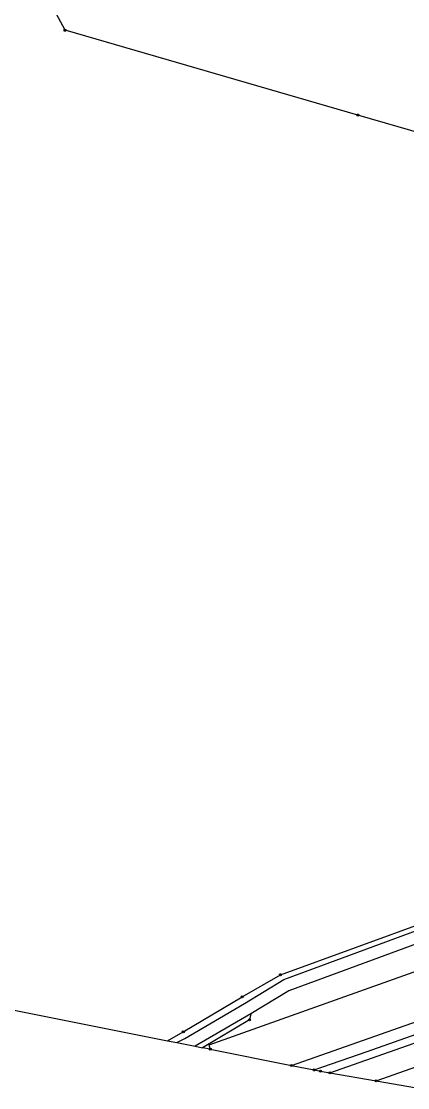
# Model space of a CAD drawing. Extents: x -784124 to -780570, y -980818 to -976926.
# Drawn here: x -782748 to -782557, y -980792 to -980265 of the extents above; entities that cross this region are included whole.
import ezdxf

# ---------------------------------------------------------------- set-up
doc = ezdxf.new("R2010")
doc.units = 0
doc.header["$LTSCALE"] = 3.138375
doc.header["$MEASUREMENT"] = 0
doc.linetypes.add('0_205_2', pattern=[0])
for name, color, linetype in [('105', 1, 'CONTINUOUS'), ('20500', 1, 'CONTINUOUS'), ('20502', 1, 'CONTINUOUS'), ('21800', 1, 'CONTINUOUS'), ('21900', 1, 'CONTINUOUS')]:
    doc.layers.add(name, color=color, linetype=linetype)

# ---------------------------------------------------------------- blocks, each defined once
blk = doc.blocks.new('1_05$19')
at = {"layer": '105', "color": 3, "linetype": 'Continuous'}
for radius in [0.5, 0.0303]:
    blk.add_circle((0, 0), radius, dxfattribs=at)

msp = doc.modelspace()

# ---------------------------------------------------------------- linework, layer by layer
at = {"layer": '20500', "color": 3, "linetype": 'Continuous'}
msp.add_line((-782654.61, -980772.62), (-782658.46, -980771.85), dxfattribs=at)
msp.add_lwpolyline([(-782675.68, -980768.42), (-782671.12, -980769.33), (-782662.04, -980771.14), (-782658.46, -980771.85)], dxfattribs=at)
at = {"layer": '20502', "color": 3, "linetype": '0_205_2'}
for p, q in [((-782923.56, -980719.03), (-782675.68, -980768.42)), ((-782654.61, -980772.62), (-782614.6, -980780.59)), ((-782614.6, -980780.59), (-782603.38, -980782.83)), ((-782595.62, -980784.25), (-782572.79, -980788.16)), ((-782572.79, -980788.16), (-782552.94, -980791.57))]:
    msp.add_line(p, q, dxfattribs=at)
msp.add_lwpolyline([(-782603.38, -980782.83), (-782600.26, -980783.45), (-782595.62, -980784.25)], dxfattribs=at)
at = {"layer": '21800', "color": 255, "linetype": 'Continuous'}
for p, q in [((-782618.27, -980738.13), (-782544.15, -980710.8)), ((-782637.75, -980749.97), (-782618.27, -980738.13)), ((-782667.24, -980767.22), (-782637.75, -980749.97)), ((-782634.61, -980755.19), (-782662.04, -980771.14)), ((-782671.12, -980769.33), (-782667.24, -980767.22))]:
    msp.add_line(p, q, dxfattribs=at)
at = {"layer": '21900', "color": 3, "linetype": 'Continuous'}
for points in [[(-782235.98, -980411.55), (-782408.96, -980361.49), (-782581.78, -980311.47), (-782726.27, -980269.65), (-782797.54, -980137.66), (-782868.81, -980005.65), (-782920.88, -979909.21)], [(-782675.68, -980768.42), (-782667.91, -980763.98), (-782638.9, -980746.78), (-782620, -980735.8), (-782546.01, -980708.85), (-782522.2, -980696.43), (-782509.55, -980687.54), (-782499.01, -980679.05), (-782492.94, -980672.14), (-782484.04, -980661.23), (-782467.58, -980638.42), (-782457.82, -980629.01), (-782447.33, -980620.62), (-782423.31, -980605.41), (-782390.32, -980587.23), (-782367.41, -980577.3), (-782342.17, -980567.68), (-782306.48, -980560.28), (-782291.59, -980554.11), (-782284.45, -980548.42), (-782279.4, -980540.69), (-782272.69, -980525.38), (-782262.97, -980498.74), (-782235.98, -980411.55)], [(-782323.53, -980675.49), (-782329.9, -980657.46), (-782338.62, -980632.17), (-782378.99, -980644.78), (-782439.28, -980663.67), (-782432.63, -980686.86), (-782431.51, -980690.77), (-782530.66, -980726.15), (-782655.3, -980770.65), (-782654.61, -980772.62)], [(-782614.6, -980780.59), (-782579.11, -980768.18), (-782502.83, -980741.31), (-782402.31, -980706.03), (-782360.87, -980691.45)], [(-782603.38, -980782.83), (-782577.16, -980773.65), (-782501.85, -980747.14), (-782400.82, -980711.64), (-782340.45, -980690.42), (-782338.2, -980690.37), (-782336.32, -980691.32), (-782335.09, -980692.7), (-782333.1, -980698.37)], [(-782595.62, -980784.25), (-782548.4, -980767.63), (-782444.33, -980731.02), (-782337.12, -980693.36), (-782334.87, -980699.58)], [(-782572.79, -980788.16), (-782544.32, -980778.15), (-782440.11, -980741.5), (-782349.56, -980709.65)], [(-782541.67, -980716.51), (-782615.84, -980743.83), (-782634.61, -980755.19), (-782635.22, -980758.1), (-782658.46, -980771.85)]]:
    msp.add_lwpolyline(points, dxfattribs=at)

# ---------------------------------------------------------------- block references
at = {"layer": '105', "color": 0, "linetype": 'ByBlock'}
for p in [(-782726.27, -980269.65), (-782581.78, -980311.47), (-782620, -980735.8), (-782638.9, -980746.78), (-782635.22, -980758.1), (-782667.91, -980763.98), (-782654.61, -980772.62), (-782614.6, -980780.59), (-782603.38, -980782.83), (-782600.26, -980783.45), (-782595.62, -980784.25), (-782572.79, -980788.16)]:
    msp.add_blockref('1_05$19', p, dxfattribs=at)

doc.saveas('drawing.dxf')
